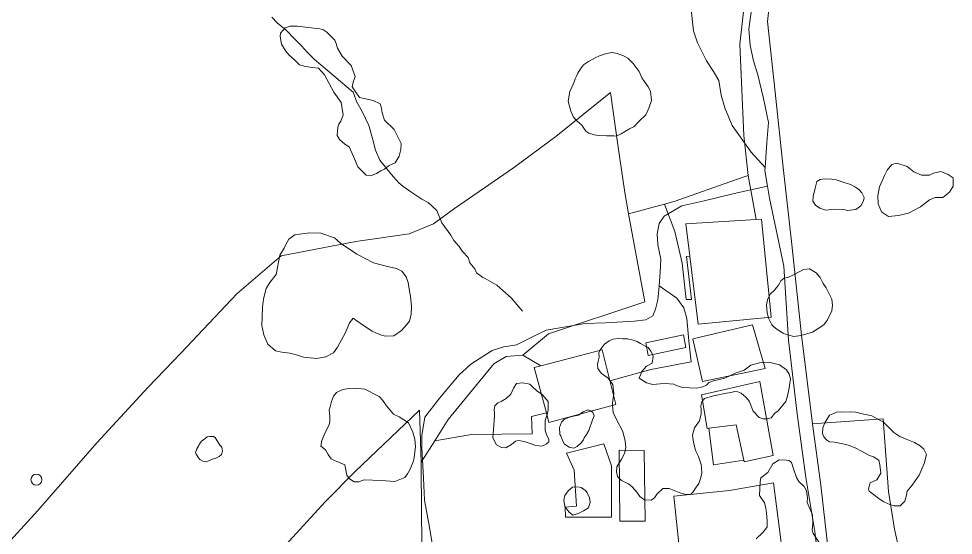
# Model space of a CAD drawing. Header units: metres. Extents: x 4652992 to 4879070, y 2074171 to 2309877.
# Drawn here: x 4653770.2 to 4653901.1, y 2308102.3 to 2308174.6 of the extents above; entities that cross this region are included whole.
import ezdxf

# ---------------------------------------------------------------- set-up
doc = ezdxf.new("R2010")
doc.units = ezdxf.units.M
doc.header["$MEASUREMENT"] = 0
doc.linetypes.add('DGN Style 3', pattern=[92.779933, 66.271381, -26.508552])
doc.layers.get('0').update_dxf_attribs({"color": 4, "lineweight": 0})
for name, color, linetype, lineweight in [('Level 1', 2, 'Continuous', 0), ('Level 20', 30, 'DGN Style 3', 0), ('Level 30', 5, 'Continuous', 0), ('Level 31', 38, 'Continuous', 0), ('Level 35', 4, 'Continuous', 0), ('Level 37', 3, 'Continuous', 0), ('Level 40', 1, 'Continuous', 0), ('Level 49', 1, 'Continuous', 0), ('Level 61', 4, 'Continuous', 0)]:
    doc.layers.add(name, color=color, linetype=linetype, lineweight=lineweight)

# ---------------------------------------------------------------- blocks, each defined once
blk = doc.blocks.new('POSTE')
at = {"color": 0, "linetype": 'ByBlock', "lineweight": -2}
blk.add_circle((0, 0), 0.770001, dxfattribs=at)

msp = doc.modelspace()

# ---------------------------------------------------------------- linework, layer by layer
at = {"layer": 'Level 1'}
msp.add_polyline3d([(4653840.753667, 2308133.649322, 1356), (4653839.172467, 2308135.533005, 1355), (4653838.009788, 2308136.546092, 1354.401936), (4653837.153233, 2308137.295589, 1354), (4653835.55287, 2308138.234169, 1353.24107), (4653835.228053, 2308138.346878, 1353), (4653834.324677, 2308139.039677, 1352.102196), (4653834.095375, 2308139.568171, 1352), (4653833.384315, 2308140.43559, 1351.377535), (4653833.179983, 2308141.178004, 1351), (4653832.3736, 2308142.025221, 1350.210744), (4653831.884485, 2308142.686935, 1350), (4653831.157761, 2308143.555695, 1349.417473), (4653830.749522, 2308144.281959, 1349), (4653829.492151, 2308146.039174, 1348), (4653828.752007, 2308147.751534, 1347), (4653827.554819, 2308148.876703, 1346), (4653826.654034, 2308149.33431, 1345.392623), (4653825.137429, 2308150.379159, 1345), (4653824.019407, 2308151.134126, 1344.355812), (4653823.429162, 2308151.61483, 1344), (4653822.390189, 2308152.810213, 1343), (4653820.80306, 2308154.797656, 1342), (4653820.183014, 2308156.185982, 1341), (4653819.740819, 2308157.808736, 1340), (4653819.259788, 2308159.621894, 1339), (4653818.306523, 2308161.61701, 1338), (4653817.587143, 2308162.905777, 1337), (4653817.03424, 2308164.315657, 1336), (4653815.290422, 2308165.795843, 1335), (4653813.43028, 2308167.368419, 1334), (4653811.622206, 2308168.892146, 1333), (4653810.676525, 2308169.855562, 1332), (4653809.79354, 2308170.776494, 1331), (4653808.843288, 2308171.767246, 1330), (4653807.685272, 2308172.99995, 1329), (4653806.412895, 2308173.991682, 1328), (4653805.672446, 2308174.801143, 1327)], dxfattribs=at)
at = {"layer": 'Level 20', "linetype": 'Continuous'}
for points in [[(4653864.329721, 2308176.318311, 1355.439717), (4653864.741544, 2308172.905829, 1355.649717), (4653865.306543, 2308171.21725, 1355.649717), (4653866.55929, 2308168.670474, 1356.279717), (4653867.523018, 2308167.211762, 1356.559717), (4653868.290321, 2308165.943096, 1356.769717), (4653868.591144, 2308163.862448, 1356.979717), (4653869.100043, 2308162.132496, 1357.259717), (4653870.149225, 2308159.662465, 1357.399717), (4653872.798887, 2308155.902381, 1357.679717), (4653874.747961, 2308153.741217, 1357.602695)], [(4653890.15609, 2308036.06165, 1365.5377), (4653886.794559, 2308054.385483, 1364.0497), (4653885.902889, 2308060.42792, 1363.4197), (4653885.343992, 2308066.227416, 1363.0697), (4653884.468388, 2308075.015017, 1362.5797), (4653883.678445, 2308082.02782, 1361.8797), (4653882.91523, 2308092.496971, 1361.1797), (4653881.697805, 2308102.796532, 1360.6197), (4653880.469526, 2308110.382832, 1360.0597), (4653879.254138, 2308119.288309, 1359.5697), (4653878.04517, 2308129.617033, 1358.5197), (4653877.374437, 2308139.952965, 1357.8897), (4653875.361817, 2308149.469884, 1357.6797), (4653875.086484, 2308151.132472, 1357.6497), (4653874.719556, 2308153.348156, 1357.6097), (4653874.747961, 2308153.741217, 1357.6027), (4653875.002703, 2308157.266335, 1357.5397), (4653875.232847, 2308160.040828, 1357.3997), (4653874.518803, 2308163.403364, 1357.1197), (4653873.74887, 2308166.730966, 1356.7697), (4653873.132335, 2308168.699459, 1356.2797), (4653872.664614, 2308170.850057, 1355.7197), (4653872.452415, 2308173.17039, 1355.3697), (4653872.900784, 2308176.157705, 1355.3697)], [(4653875.086484, 2308151.132472, 1357.649709), (4653870.41931, 2308150.110223, 1357.469717), (4653866.040543, 2308149.05457, 1357.259717), (4653863.104069, 2308148.376712, 1357.049717), (4653860.613681, 2308146.946882, 1356.909717), (4653859.934104, 2308145.903225, 1357.189717), (4653859.647862, 2308144.487511, 1357.609717), (4653859.745124, 2308142.957387, 1357.609717), (4653860.148072, 2308140.927354, 1357.609717), (4653860.056978, 2308139.095966, 1357.609717), (4653859.898487, 2308137.177736, 1357.609717), (4653859.853693, 2308136.635592, 1357.609717), (4653859.712681, 2308135.241279, 1357.609717), (4653859.421988, 2308133.957253, 1357.749717), (4653859.030926, 2308133.024773, 1357.959717), (4653858.063128, 2308132.42736, 1358.169717), (4653856.410867, 2308132.271659, 1358.239717), (4653852.402384, 2308132.04121, 1358.169717), (4653849.566844, 2308131.949893, 1357.959717), (4653844.1014, 2308131.003348, 1357.329717), (4653842.366329, 2308130.155284, 1357.189717), (4653839.916517, 2308128.960497, 1356.979717), (4653838.155541, 2308128.658751, 1356.839717), (4653836.532996, 2308128.129192, 1356.699717), (4653833.534091, 2308126.233365, 1356.559717), (4653831.894652, 2308124.73837, 1356.559717), (4653829.199208, 2308121.52699, 1356.419717), (4653827.077242, 2308118.832736, 1356.419717), (4653826.662884, 2308116.265989, 1356.699717), (4653826.672467, 2308114.544461, 1356.909717), (4653826.919537, 2308110.26632, 1357.819717), (4653827.048094, 2308107.203419, 1357.889717), (4653827.663542, 2308103.931848, 1358.169717), (4653828.177276, 2308100.909986, 1358.169717)], [(4653853.020274, 2308123.889797, 1358.1159), (4653858.767181, 2308125.479808, 1358.1159), (4653864.373788, 2308126.555603, 1358.1159), (4653864.04774, 2308129.495838, 1357.9159), (4653863.805631, 2308132.605749, 1357.7159), (4653863.37977, 2308134.11512, 1357.6159), (4653862.384653, 2308135.454529, 1357.6159), (4653859.898487, 2308137.177736, 1357.6097)]]:
    msp.add_polyline3d(points, dxfattribs=at)
at = {"layer": 'Level 30', "color": 1}
for points in [[(4653875.597075, 2308132.815227, 1359.923129), (4653865.367949, 2308131.812068, 1359.643129), (4653864.202266, 2308141.372925, 1359.738353), (4653863.654145, 2308145.868583, 1359.783129), (4653873.481407, 2308146.486989, 1359.978157), (4653874.235793, 2308146.534461, 1359.993129), (4653875.597075, 2308132.815227, 1359.923129)], [(4653874.768314, 2308125.621072, 1359.853129), (4653865.972983, 2308123.799056, 1359.993129), (4653864.636337, 2308129.792949, 1359.853129), (4653873.007265, 2308131.727347, 1359.853129), (4653874.768314, 2308125.621072, 1359.853129)], [(4653853.844849, 2308120.576925, 1359.713129), (4653844.473534, 2308118.095363, 1359.923129), (4653844.120136, 2308119.422267, 1359.874759), (4653842.427785, 2308125.77655, 1359.643129), (4653843.327443, 2308126.008404, 1359.656369), (4653851.940468, 2308128.228099, 1359.783129), (4653853.844849, 2308120.576925, 1359.713129)], [(4653877.190655, 2308099.811733, 1362.583129), (4653870.716793, 2308099.01341, 1362.583129), (4653870.676878, 2308099.381756, 1362.583129), (4653862.922623, 2308098.879927, 1362.443129), (4653861.946727, 2308107.752114, 1362.653128), (4653869.756581, 2308108.572904, 1362.863129), (4653875.936644, 2308109.60695, 1362.723129), (4653877.190655, 2308099.811733, 1362.583129)]]:
    msp.add_polyline3d(points, dxfattribs=at)
at = {"layer": 'Level 31', "elevation": 1360.553129, "flags": 128}
msp.add_lwpolyline([(4653857.81375, 2308114.136512), (4653857.932262, 2308104.246205), (4653854.391451, 2308104.269414), (4653854.302342, 2308114.195658), (4653857.81375, 2308114.136512)], dxfattribs=at)
at = {"layer": 'Level 31'}
for points in [[(4653863.650868, 2308128.554475, 1360.063128), (4653858.367171, 2308127.432092, 1360.343128), (4653858.057223, 2308129.239197, 1360.413129), (4653863.329803, 2308130.352139, 1360.063128), (4653863.650868, 2308128.554475, 1360.063128)], [(4653874.022002, 2308123.824749, 1360.903128), (4653875.878208, 2308113.444246, 1361.393129), (4653871.813162, 2308112.576531, 1362.653128), (4653871.766024, 2308112.793354, 1362.650191), (4653870.689921, 2308117.743169, 1362.583129), (4653866.850086, 2308117.25722, 1361.591131), (4653866.625567, 2308117.228806, 1361.533129), (4653865.836586, 2308121.942466, 1361.323128), (4653874.022002, 2308123.824749, 1360.903128)], [(4653853.245482, 2308104.836385, 1360.915942), (4653846.808332, 2308104.801519, 1360.815941), (4653846.740482, 2308106.226191, 1360.815941), (4653848.315407, 2308106.340597, 1360.815941), (4653848.028916, 2308111.406964, 1360.815941), (4653846.933189, 2308113.766277, 1361.315941), (4653852.158528, 2308115.073825, 1361.315941), (4653853.238887, 2308111.995625, 1361.315941), (4653853.245482, 2308104.836385, 1360.915942)]]:
    msp.add_polyline3d(points, dxfattribs=at)
at = {"layer": 'Level 35', "extrusion": (-0.2270761627597706, -0.0305930005729467, 0.9733963656302822), "elevation": -1126069.150807, "flags": 128}
msp.add_lwpolyline([(-1666064.161552, 4789792.001239), (-1666064.092167, 4789787.608467), (-1666069.241822, 4789787.608467)], dxfattribs=at)
at = {"layer": 'Level 35'}
msp.add_polyline3d([(4653881.415708, 2308117.871491, 1360.409717), (4653882.540521, 2308109.287465, 1360.969717), (4653884.66668, 2308090.729621, 1361.879717), (4653886.356194, 2308077.967434, 1362.789717), (4653887.838176, 2308066.409332, 1363.629717), (4653899.808059, 2308071.236665, 1360.759717), (4653897.245066, 2308082.7282, 1360.129717), (4653895.061472, 2308093.187817, 1359.639717), (4653892.87245, 2308103.166777, 1358.659717), (4653892.024859, 2308108.395018, 1358.869717), (4653891.276514, 2308118.59039, 1359.359717), (4653881.415708, 2308117.871491, 1360.409717)], dxfattribs=at)
at = {"layer": 'Level 37'}
for points in [[(4653872.389515, 2308152.648021, 1358.9994), (4653871.793244, 2308158.263576, 1358.6494), (4653871.195089, 2308171.025978, 1357.6694), (4653872.76957, 2308184.703218, 1355.5694), (4653874.301049, 2308195.845704, 1353.137092), (4653878.035989, 2308213.545269, 1348.537091), (4653882.119909, 2308230.383135, 1344.537091), (4653883.354801, 2308235.173719, 1343.337091), (4653875.568139, 2308233.793298, 1341.937092), (4653868.827048, 2308231.420019, 1338.937092), (4653871.417309, 2308236.165759, 1338.937092), (4653880.512022, 2308253.750315, 1338.137092), (4653889.683669, 2308271.054004, 1336.537091)], [(4653881.415708, 2308117.871491, 1360.4097), (4653879.840379, 2308130.314016, 1359.5697), (4653878.506274, 2308142.979809, 1358.8697), (4653877.236825, 2308154.190959, 1358.6597), (4653876.148765, 2308164.289186, 1357.8197), (4653875.072713, 2308174.199015, 1355.9297), (4653876.087353, 2308182.920125, 1355.6497), (4653878.297916, 2308195.156488, 1352.937092), (4653883.402914, 2308218.226462, 1347.737092), (4653887.405376, 2308235.742601, 1343.537091), (4653892.006002, 2308235.534537, 1342.737092), (4653898.17036, 2308235.206411, 1340.137092)], [(4653855.605415, 2308147.283453, 1358.859387), (4653855.123716, 2308150.26497, 1358.719387), (4653854.129381, 2308156.946815, 1358.229387), (4653853.086958, 2308164.25079, 1355.779387), (4653845.44546, 2308158.086155, 1355.359387), (4653839.490249, 2308153.731804, 1353.959387), (4653831.226697, 2308148.043681, 1349.549387), (4653828.288064, 2308145.885523, 1349.759387), (4653824.911476, 2308144.49404, 1349.969387), (4653817.421554, 2308143.427078, 1350.179387), (4653806.971177, 2308141.401314, 1349.829387), (4653800.743444, 2308136.075972, 1347.099387), (4653792.947543, 2308127.825599, 1344.859387), (4653788.325531, 2308123.037554, 1345.419387), (4653781.165962, 2308115.227154, 1347.239387), (4653772.901459, 2308105.746867, 1346.329387), (4653767.561612, 2308099.969136, 1345.349387), (4653759.741413, 2308091.230669, 1343.529387), (4653754.030682, 2308083.686163, 1341.639387), (4653752.08669, 2308080.543177, 1340.449387), (4653748.150108, 2308072.637508, 1337.229387), (4653744.835212, 2308065.984652, 1334.112745)], [(4653840.814893, 2308127.504646, 1358.579387), (4653844.393622, 2308130.497566, 1358.719387), (4653857.901916, 2308134.944788, 1359.139387), (4653855.605415, 2308147.283453, 1358.859387), (4653860.662795, 2308148.640274, 1358.697731), (4653862.175202, 2308149.046031, 1358.649387), (4653870.619573, 2308152.02795, 1358.999387), (4653872.389515, 2308152.648021, 1358.999387), (4653873.481407, 2308146.486989, 1358.999387)], [(4653833.202818, 2308076.190697, 1361.379387), (4653832.272241, 2308077.755375, 1361.088981), (4653829.165269, 2308082.979461, 1360.119387), (4653827.349747, 2308086.799587, 1359.839387), (4653826.83008, 2308092.309244, 1359.769387), (4653826.617962, 2308105.101532, 1359.349387), (4653826.585513, 2308112.50764, 1358.579387), (4653828.48903, 2308115.520558, 1358.64989), (4653830.365373, 2308118.490465, 1358.719387), (4653836.746075, 2308126.299409, 1358.579387), (4653838.465672, 2308127.293997, 1358.719387), (4653840.814893, 2308127.504646, 1358.579387), (4653843.327443, 2308126.008404, 1358.798508)], [(4653806.312367, 2308065.377403, 1358.649387), (4653792.700538, 2308062.067944, 1355.429387), (4653784.165482, 2308061.921945, 1353.049387), (4653784.22173, 2308065.430846, 1353.539387), (4653786.303587, 2308069.346467, 1354.449387), (4653790.374322, 2308076.008414, 1355.219387), (4653793.824785, 2308081.164201, 1355.989387), (4653797.858314, 2308087.085825, 1356.409387), (4653801.337389, 2308092.706161, 1356.479387), (4653805.071099, 2308098.151429, 1356.619387), (4653813.139464, 2308106.965509, 1356.899387), (4653817.352798, 2308111.221569, 1356.759387), (4653826.34167, 2308119.807042, 1357.459387), (4653826.585513, 2308112.50764, 1358.579387)], [(4653828.48903, 2308115.520558, 1358.64989), (4653833.639421, 2308116.382429, 1358.719387), (4653842.10314, 2308116.468042, 1359.489387), (4653842.011881, 2308118.932595, 1359.419387), (4653844.120136, 2308119.422267, 1359.419387)]]:
    msp.add_polyline3d(points, dxfattribs=at)
at = {"layer": 'Level 40', "color": 3, "flags": 128}
for points, elevation in [([(4653847.179087, 2308163.068878), (4653847.380672, 2308164.405036), (4653847.948001, 2308165.611499), (4653848.157511, 2308166.153796), (4653848.395518, 2308166.649474), (4653848.513728, 2308166.976692), (4653848.891052, 2308167.556813), (4653849.305838, 2308168.127689), (4653850.011382, 2308168.587308), (4653850.931135, 2308169.112884), (4653851.554305, 2308169.394798), (4653852.541518, 2308169.705737), (4653853.333993, 2308169.866705), (4653854.017225, 2308169.737884), (4653854.926754, 2308169.394934), (4653855.518661, 2308169.051108), (4653856.292014, 2308168.306302), (4653857.134431, 2308167.188248), (4653857.479403, 2308166.311567), (4653857.801687, 2308165.836323), (4653858.369755, 2308165.063034), (4653858.693603, 2308164.4291), (4653858.818603, 2308163.131698), (4653858.446234, 2308162.075556), (4653858.02586, 2308161.149962), (4653857.082753, 2308160.194731), (4653856.352181, 2308159.464198), (4653856.129048, 2308159.3608), (4653855.766647, 2308159.172934), (4653855.209581, 2308158.835063), (4653854.568617, 2308158.478245), (4653853.89914, 2308158.168012), (4653853.544079, 2308158.176238), (4653852.516313, 2308158.191695), (4653851.459993, 2308158.253755), (4653850.805169, 2308158.335751), (4653850.064831, 2308158.557564), (4653849.622616, 2308158.864363), (4653849.063226, 2308159.675111), (4653848.375052, 2308160.28003), (4653847.902705, 2308160.792241), (4653847.548559, 2308161.631706), (4653847.179087, 2308163.068878)], 1359.484971), ([(4653875.697509, 2308131.735131), (4653875.206423, 2308132.672853), (4653875.041832, 2308133.479328), (4653874.935067, 2308134.526958), (4653875.108549, 2308135.250389), (4653875.166376, 2308135.491532), (4653875.509906, 2308136.071029), (4653876.046606, 2308136.603044), (4653876.40372, 2308137.02597), (4653876.617984, 2308137.279722), (4653876.807084, 2308137.641791), (4653876.973053, 2308137.907406), (4653877.415165, 2308138.258345), (4653877.955875, 2308138.380768), (4653878.71081, 2308138.756915), (4653879.525559, 2308139.169398), (4653880.112455, 2308139.484683), (4653880.954327, 2308139.584074), (4653881.887244, 2308138.99727), (4653882.447501, 2308138.348924), (4653882.864946, 2308137.531467), (4653883.328622, 2308136.9069), (4653884.078472, 2308135.344036), (4653884.183133, 2308134.501405), (4653884.094712, 2308133.706225), (4653883.481396, 2308132.427318), (4653882.958516, 2308131.738849), (4653881.379633, 2308130.697019), (4653880.611232, 2308130.477257), (4653880.118893, 2308130.342865), (4653879.470129, 2308130.195819), (4653878.736333, 2308130.120707), (4653878.108612, 2308130.274859), (4653877.72231, 2308130.369725), (4653877.262549, 2308130.584763), (4653876.462701, 2308131.087592), (4653875.952577, 2308131.519281), (4653875.697509, 2308131.735131)], 1366.743533), ([(4653836.596428, 2308115.94586), (4653836.71551, 2308117.071018), (4653836.86267, 2308118.942112), (4653836.870014, 2308119.392003), (4653836.793699, 2308119.912573), (4653836.907453, 2308120.386589), (4653837.31768, 2308120.838166), (4653837.766053, 2308121.029451), (4653838.46134, 2308121.411169), (4653839.118449, 2308122.053144), (4653839.513224, 2308122.859741), (4653839.921379, 2308123.512489), (4653840.808625, 2308123.64634), (4653841.817607, 2308123.449248), (4653842.213032, 2308123.001075), (4653842.798452, 2308122.506351), (4653843.526348, 2308121.976727), (4653844.35323, 2308121.021444), (4653844.376674, 2308119.861623), (4653844.251592, 2308119.340316), (4653843.965299, 2308118.356721), (4653843.925851, 2308117.563544), (4653843.931888, 2308116.959938), (4653844.150655, 2308116.404594), (4653844.477794, 2308115.672191), (4653844.457064, 2308115.37621), (4653844.069747, 2308115.019456), (4653843.456302, 2308114.768232), (4653842.626064, 2308114.871142), (4653841.698767, 2308115.198529), (4653840.997574, 2308115.420384), (4653840.226099, 2308115.559083), (4653839.80054, 2308115.462541), (4653839.23647, 2308114.998435), (4653838.423449, 2308114.545067), (4653837.830541, 2308114.589832), (4653837.1158, 2308114.965536), (4653836.596428, 2308115.94586)], 1362.284971), ([(4653845.99813, 2308116.391403), (4653845.956496, 2308117.35158), (4653846.226655, 2308118.099677), (4653846.596322, 2308118.50673), (4653847.202376, 2308118.765393), (4653847.926601, 2308118.949856), (4653848.597734, 2308119.102078), (4653849.254967, 2308119.574326), (4653849.90374, 2308119.822462), (4653850.331824, 2308119.717571), (4653850.633288, 2308119.462778), (4653850.797889, 2308119.015366), (4653850.736396, 2308118.759044), (4653850.568791, 2308118.438254), (4653850.08165, 2308116.974478), (4653849.756677, 2308116.375593), (4653849.419636, 2308115.915351), (4653849.30508, 2308115.626777), (4653848.978281, 2308115.209246), (4653848.406667, 2308114.715952), (4653847.982164, 2308114.458024), (4653847.297137, 2308114.625755), (4653846.673588, 2308115.049849), (4653846.390744, 2308115.57147), (4653846.138649, 2308116.22128), (4653845.99813, 2308116.391403)], 1362.284971), ([(4653794.972242, 2308113.894169), (4653795.130865, 2308114.384313), (4653795.414064, 2308114.842308), (4653795.532125, 2308115.04419), (4653795.658155, 2308115.27721), (4653795.846473, 2308115.494153), (4653796.089111, 2308115.663882), (4653796.331749, 2308115.833611), (4653796.621468, 2308116.057577), (4653796.964777, 2308116.101736), (4653797.502913, 2308116.128798), (4653797.728152, 2308115.971072), (4653797.867197, 2308115.736012), (4653798.384989, 2308114.905281), (4653798.67177, 2308114.598902), (4653798.77023, 2308114.075593), (4653798.611587, 2308113.585462), (4653798.274799, 2308113.307279), (4653797.712052, 2308113.054228), (4653797.501297, 2308113.009051), (4653796.876267, 2308112.772076), (4653796.454026, 2308112.549144), (4653795.978926, 2308112.638577), (4653795.574803, 2308112.875648), (4653795.40461, 2308113.118726), (4653795.041043, 2308113.644063), (4653794.972242, 2308113.894169)], 1353.642636), ([(4653849.840195, 2308108.227425), (4653850.168169, 2308107.512837), (4653850.249111, 2308106.904009), (4653850.021423, 2308106.144136), (4653849.330461, 2308105.724126), (4653848.596586, 2308105.314588), (4653847.817978, 2308105.097217), (4653847.24652, 2308105.554175), (4653846.704033, 2308106.321256), (4653846.556009, 2308107.218435), (4653846.710041, 2308107.860467), (4653847.184843, 2308108.514639), (4653847.757495, 2308109.008909), (4653848.452154, 2308109.065492), (4653848.977058, 2308108.982359), (4653849.634228, 2308108.504375), (4653849.840195, 2308108.227425)], 1362.415942)]:
    msp.add_lwpolyline(points, dxfattribs=dict(at, elevation=elevation))
at = {"layer": 'Level 40', "color": 3}
for points in [[(4653812.186524, 2308167.653087, 1336.684971), (4653811.323274, 2308167.766744, 1336.684971), (4653810.366544, 2308167.903383, 1336.684971), (4653809.525572, 2308168.110184, 1336.684971), (4653808.854299, 2308168.817737, 1336.684971), (4653808.031639, 2308169.513225, 1336.684971), (4653807.618302, 2308170.058746, 1336.684971), (4653807.014058, 2308171.045789, 1336.684971), (4653806.817183, 2308172.080612, 1336.684971), (4653806.882296, 2308172.557794, 1336.684971), (4653807.504165, 2308173.292551, 1336.684971), (4653808.212264, 2308173.562196, 1336.684971), (4653809.202668, 2308173.565091, 1336.684971), (4653811.520813, 2308173.270743, 1337.484971), (4653812.383073, 2308173.157076, 1337.484971), (4653812.803019, 2308173.053737, 1337.484971), (4653813.364918, 2308172.718449, 1337.484971), (4653814.481467, 2308171.606397, 1337.484971), (4653814.660894, 2308171.118975, 1337.484971), (4653814.853471, 2308170.480567, 1337.484971), (4653815.505063, 2308169.334062, 1338.684971), (4653816.762475, 2308168.022933, 1340.684971), (4653817.336323, 2308166.492505, 1341.484971), (4653817.043731, 2308165.683088, 1341.484971), (4653816.888306, 2308165.035791, 1341.484971), (4653817.925341, 2308163.576961, 1343.084971), (4653819.83464, 2308163.125251, 1344.684971), (4653820.852082, 2308162.680116, 1344.684971), (4653820.994478, 2308162.255233, 1344.684971), (4653821.12975, 2308161.393506, 1344.684971), (4653821.427546, 2308160.394368, 1344.684971), (4653822.773283, 2308159.076358, 1345.484971), (4653823.76321, 2308157.106611, 1347.084971), (4653823.714033, 2308156.293193, 1347.084971), (4653823.482857, 2308155.330264, 1347.084971), (4653822.918742, 2308154.40057, 1347.084971), (4653821.993772, 2308153.996547, 1347.084971), (4653821.44772, 2308153.547965, 1347.084971), (4653820.945692, 2308153.2828, 1347.084971), (4653820.318626, 2308152.90265, 1347.084971), (4653819.461544, 2308152.578981, 1347.084971), (4653818.852535, 2308152.680006, 1347.084971), (4653817.697269, 2308153.865402, 1346.684971), (4653817.104793, 2308155.28178, 1345.884971), (4653816.469113, 2308156.641991, 1344.684971), (4653815.878007, 2308157.030923, 1344.684971), (4653815.157454, 2308157.695374, 1344.684971), (4653814.7952, 2308158.223057, 1344.684971), (4653814.886801, 2308159.419075, 1344.684971), (4653815.032437, 2308159.821951, 1344.684971), (4653815.327637, 2308160.236803, 1344.684971), (4653815.641004, 2308161.134586, 1344.684971), (4653815.368294, 2308162.881584, 1341.884971), (4653814.330175, 2308164.324922, 1341.084971), (4653813.706882, 2308165.538803, 1340.684971), (4653813.057135, 2308166.740239, 1338.684971), (4653812.186524, 2308167.653087, 1336.684971)], [(4653890.605736, 2308148.66287, 1354.16368), (4653890.522256, 2308149.78051, 1354.16368), (4653890.799703, 2308151.075783, 1353.76368), (4653891.174461, 2308151.905631, 1353.76368), (4653891.487829, 2308152.662757, 1353.76368), (4653891.842694, 2308153.409654, 1353.76368), (4653892.507937, 2308154.167921, 1353.76368), (4653893.209943, 2308154.346306, 1353.76368), (4653894.655694, 2308153.907705, 1353.36368), (4653895.601924, 2308153.156941, 1352.56368), (4653896.674401, 2308152.672958, 1352.56368), (4653897.788282, 2308152.667069, 1352.16368), (4653898.319144, 2308152.981009, 1351.76368), (4653899.392252, 2308153.214857, 1350.56368), (4653900.394279, 2308152.791693, 1350.56368), (4653901.116252, 2308152.305185, 1350.56368), (4653901.106771, 2308151.160813, 1350.56368), (4653900.595433, 2308150.316402, 1350.56368), (4653899.667301, 2308149.574556, 1350.56368), (4653898.565405, 2308149.581137, 1350.56368), (4653897.790119, 2308149.238775, 1351.36368), (4653896.528934, 2308148.270093, 1351.76368), (4653894.831382, 2308147.361305, 1353.76368), (4653893.424915, 2308147.047632, 1354.16368), (4653892.029931, 2308146.908181, 1354.16368), (4653891.040918, 2308147.546469, 1354.16368), (4653890.605736, 2308148.66287, 1354.16368)], [(4653881.773131, 2308150.862183, 1359.943533), (4653881.98729, 2308151.809051, 1360.343533), (4653882.470603, 2308152.102497, 1360.343533), (4653883.102172, 2308152.153222, 1360.343533), (4653884.074875, 2308152.119953, 1360.343533), (4653884.720106, 2308152.012647, 1360.343533), (4653885.5369, 2308151.760002, 1360.343533), (4653886.731819, 2308151.36272, 1360.343533), (4653887.416055, 2308150.988079, 1360.343533), (4653887.905362, 2308150.661436, 1360.343533), (4653888.310924, 2308150.200782, 1360.343533), (4653888.621077, 2308149.557447, 1360.343533), (4653888.516057, 2308149.119403, 1360.343533), (4653888.183179, 2308148.37663, 1360.343533), (4653887.446773, 2308147.887785, 1360.343533), (4653886.281398, 2308147.762208, 1360.343533), (4653885.794095, 2308147.882127, 1360.343533), (4653884.51742, 2308147.938554, 1360.343533), (4653883.262884, 2308147.813213, 1359.943533), (4653882.396732, 2308148.077925, 1359.943533), (4653881.821114, 2308148.477486, 1359.943533), (4653881.438515, 2308149.035897, 1359.943533), (4653881.492811, 2308149.693139, 1359.943533), (4653881.773131, 2308150.862183, 1359.943533)], [(4653818.378968, 2308131.74104, 1356.684971), (4653817.587082, 2308132.317836, 1357.484971), (4653817.041355, 2308132.670235, 1359.484971), (4653816.541784, 2308132.002523, 1361.884971), (4653815.972988, 2308130.684199, 1363.884971), (4653814.863512, 2308128.619501, 1365.884971), (4653814.3063, 2308127.81987, 1365.884971), (4653813.23061, 2308127.251264, 1365.884971), (4653811.979218, 2308127.037732, 1365.884971), (4653810.096709, 2308127.238853, 1365.884971), (4653809.270601, 2308127.493255, 1365.884971), (4653808.186193, 2308127.758921, 1365.884971), (4653807.078119, 2308127.926343, 1365.884971), (4653806.178968, 2308128.094598, 1365.884971), (4653805.099851, 2308129.035273, 1365.884971), (4653804.521298, 2308130.321567, 1365.884971), (4653804.262154, 2308131.63368, 1365.884971), (4653804.287033, 2308132.824175, 1365.884971), (4653804.359113, 2308134.211206, 1365.884971), (4653804.470802, 2308135.328396, 1365.884971), (4653804.659602, 2308136.114519, 1365.884971), (4653804.885903, 2308136.839413, 1365.884971), (4653805.394113, 2308137.651235, 1365.884971), (4653806.243202, 2308138.795612, 1365.884971), (4653806.791556, 2308141.49965, 1364.284971), (4653807.385825, 2308142.448934, 1364.284971), (4653807.614746, 2308142.966378, 1364.284971), (4653808.06286, 2308143.742899, 1364.284971), (4653808.882598, 2308144.323886, 1364.284971), (4653809.534637, 2308144.424557, 1364.284971), (4653810.998678, 2308144.638743, 1364.284971), (4653812.502278, 2308144.582466, 1364.284971), (4653814.430862, 2308143.90045, 1364.284971), (4653815.284797, 2308143.179453, 1361.484971), (4653817.570828, 2308141.616585, 1360.284971), (4653819.88186, 2308140.42471, 1358.684971), (4653821.664767, 2308139.976024, 1357.484971), (4653823.131285, 2308139.643149, 1356.684971), (4653823.882314, 2308139.248016, 1356.684971), (4653824.487782, 2308138.4669, 1356.684971), (4653824.76979, 2308137.659734, 1356.684971), (4653824.956193, 2308136.454337, 1356.684971), (4653825.100376, 2308135.733717, 1356.684971), (4653825.238974, 2308134.329227, 1356.684971), (4653825.187712, 2308133.234861, 1356.684971), (4653824.948713, 2308132.239233, 1356.684971), (4653824.517724, 2308131.765064, 1356.684971), (4653823.841346, 2308130.929332, 1356.684971), (4653822.765521, 2308130.191463, 1356.684971), (4653821.545419, 2308130.174198, 1356.684971), (4653820.74649, 2308130.369998, 1356.684971), (4653819.695715, 2308130.838395, 1356.684971), (4653818.378968, 2308131.74104, 1356.684971)], [(4653852.760508, 2308124.260985, 1361.084971), (4653852.297288, 2308124.601106, 1361.084971), (4653851.801442, 2308124.994545, 1361.084971), (4653851.314033, 2308125.612487, 1361.084971), (4653851.275974, 2308126.210884, 1361.084971), (4653851.378645, 2308126.638835, 1361.084971), (4653851.522383, 2308127.237963, 1361.084971), (4653851.484325, 2308127.836363, 1361.084971), (4653851.672758, 2308128.243273, 1361.084971), (4653851.957219, 2308128.671937, 1361.084971), (4653852.274289, 2308129.047283, 1361.084971), (4653852.932572, 2308129.520161, 1361.084971), (4653853.443482, 2308129.757309, 1361.084971), (4653854.233976, 2308129.835233, 1361.084971), (4653854.811879, 2308129.784069, 1361.084971), (4653855.496036, 2308129.797448, 1361.084971), (4653856.26772, 2308129.608118, 1361.084971), (4653856.814762, 2308129.428596, 1361.084971), (4653857.288126, 2308129.131236, 1361.084971), (4653858.051276, 2308128.717482, 1361.084971), (4653858.373673, 2308128.547779, 1361.084971), (4653858.752812, 2308128.047033, 1361.084971), (4653858.948416, 2308127.727228, 1361.084971), (4653859.080628, 2308127.332372, 1361.084971), (4653858.945639, 2308126.361274, 1361.884971), (4653858.12736, 2308125.973729, 1361.884971), (4653857.492487, 2308125.198732, 1362.284971), (4653857.101944, 2308124.268781, 1363.484971), (4653858.12677, 2308123.605549, 1364.284971), (4653859.022632, 2308123.385873, 1364.284971), (4653860.042814, 2308123.496394, 1364.284971), (4653860.733716, 2308123.552392, 1364.284971), (4653861.968858, 2308123.429831, 1364.284971), (4653862.332293, 2308123.250539, 1364.284971), (4653863.164863, 2308122.956204, 1364.284971), (4653865.129111, 2308122.861178, 1363.884971), (4653866.031758, 2308123.045756, 1363.884971), (4653866.540154, 2308123.281903, 1363.884971), (4653866.855644, 2308123.655562, 1363.884971), (4653867.502224, 2308123.902898, 1363.884971), (4653869.126376, 2308124.271229, 1363.884971), (4653869.994576, 2308124.689648, 1363.884971), (4653870.704125, 2308125.011664, 1363.884971), (4653871.828347, 2308125.40012, 1364.684971), (4653872.775526, 2308126.099727, 1367.884971), (4653873.981264, 2308126.405369, 1371.084971), (4653875.253419, 2308126.494564, 1371.084971), (4653876.760708, 2308126.162049, 1369.484971), (4653877.748668, 2308125.427702, 1369.484971), (4653878.102378, 2308124.849053, 1369.484971), (4653878.298867, 2308124.174867, 1369.484971), (4653878.170803, 2308123.267356, 1369.484971), (4653878.061209, 2308122.623577, 1369.484971), (4653877.868833, 2308121.82126, 1369.484971), (4653877.634175, 2308121.029309, 1369.484971), (4653876.605878, 2308119.699376, 1369.084971), (4653876.116022, 2308119.393951, 1364.684971), (4653875.618648, 2308118.735562, 1363.484971), (4653875.087982, 2308118.59496, 1363.484971), (4653874.502613, 2308118.603121, 1363.484971), (4653873.905208, 2308118.74959, 1363.484971), (4653873.087216, 2308119.672091, 1363.484971), (4653872.58476, 2308120.968479, 1363.484971), (4653872.412256, 2308121.191274, 1363.484971), (4653872.067244, 2308121.636872, 1363.484971), (4653871.423473, 2308122.15575, 1363.484971), (4653870.931758, 2308122.366597, 1363.484971), (4653870.494729, 2308122.428658, 1363.484971), (4653869.963904, 2308122.28809, 1363.484971), (4653869.347694, 2308122.168454, 1363.484971), (4653867.539351, 2308121.81247, 1364.684971), (4653866.278335, 2308121.445959, 1364.684971), (4653865.889983, 2308120.955531, 1364.684971), (4653865.757325, 2308120.402401, 1364.684971), (4653865.795132, 2308119.807477, 1364.684971), (4653865.810731, 2308119.308099, 1364.684971), (4653865.565822, 2308118.286926, 1364.684971), (4653864.843581, 2308117.338112, 1363.884971), (4653864.598367, 2308116.315679, 1363.884971), (4653864.725164, 2308115.337404, 1363.884971), (4653864.979967, 2308114.327779, 1363.884971), (4653865.079123, 2308113.987758, 1363.884971), (4653865.415654, 2308113.318967, 1363.884971), (4653865.778013, 2308112.192833, 1363.884971), (4653865.846514, 2308111.725026, 1363.884971), (4653865.896382, 2308110.991169, 1363.884971), (4653865.75335, 2308110.394757, 1363.884971), (4653865.453466, 2308109.521026, 1363.884971), (4653864.981105, 2308108.869921, 1363.884971), (4653864.677608, 2308108.357874, 1363.884971), (4653864.329635, 2308108.037122, 1363.884971), (4653863.691373, 2308108.012945, 1363.884971), (4653862.96594, 2308108.190524, 1363.884971), (4653861.310008, 2308108.82142, 1363.884971), (4653860.405337, 2308108.817333, 1363.884971), (4653859.646097, 2308108.100981, 1363.884971), (4653859.279389, 2308107.514077, 1363.884971), (4653858.793041, 2308107.181995, 1363.884971), (4653857.855775, 2308107.230923, 1363.884971), (4653857.201641, 2308107.706799, 1363.884971), (4653856.801813, 2308108.300903, 1363.884971), (4653856.156054, 2308109.00033, 1363.884971), (4653855.64015, 2308109.487529, 1363.884971), (4653854.623932, 2308109.961859, 1363.884971), (4653854.075507, 2308110.502164, 1363.884971), (4653853.919751, 2308111.171945, 1363.884971), (4653853.997921, 2308111.874697, 1363.884971), (4653854.658186, 2308112.931211, 1363.884971), (4653855.076101, 2308113.731216, 1363.884971), (4653855.227627, 2308114.55133, 1363.884971), (4653855.133215, 2308115.476797, 1363.884971), (4653854.811498, 2308116.815171, 1363.084971), (4653853.942105, 2308118.473693, 1363.084971), (4653853.452598, 2308119.451938, 1363.084971), (4653853.37853, 2308120.463921, 1363.084971), (4653853.374914, 2308120.826202, 1363.084971), (4653853.585548, 2308122.108126, 1362.684971), (4653853.422583, 2308123.371384, 1361.884971), (4653852.760508, 2308124.260985, 1361.084971)], [(4653813.190156, 2308114.267387, 1359.084971), (4653812.501136, 2308114.758859, 1360.684971), (4653812.678007, 2308115.557964, 1362.284971), (4653813.217618, 2308116.837557, 1362.684971), (4653813.694798, 2308117.763897, 1363.484971), (4653813.801327, 2308118.20759, 1363.484971), (4653813.769227, 2308118.946188, 1363.484971), (4653813.711347, 2308119.795492, 1363.484971), (4653813.829712, 2308120.28848, 1363.484971), (4653814.007259, 2308121.027958, 1363.484971), (4653814.283707, 2308121.743215, 1363.484971), (4653814.722445, 2308122.262138, 1363.484971), (4653815.606208, 2308122.672073, 1363.484971), (4653816.430752, 2308122.835514, 1363.484971), (4653817.231589, 2308122.900361, 1363.484971), (4653818.663272, 2308122.758515, 1363.484971), (4653820.674543, 2308121.700749, 1362.684971), (4653821.223156, 2308121.148428, 1362.684971), (4653821.724367, 2308120.39874, 1362.684971), (4653822.211611, 2308119.809228, 1362.684971), (4653822.698841, 2308119.219735, 1362.684971), (4653823.504545, 2308118.865755, 1362.684971), (4653824.792386, 2308118.033247, 1361.884971), (4653825.409271, 2308116.733299, 1361.484971), (4653825.691363, 2308115.722255, 1361.484971), (4653825.763327, 2308114.710314, 1361.484971), (4653825.593786, 2308113.129472, 1361.484971), (4653825.463275, 2308112.585737, 1361.484971), (4653825.053552, 2308111.534629, 1361.484971), (4653824.639605, 2308110.903202, 1361.484971), (4653824.29895, 2308110.358505, 1361.484971), (4653822.907535, 2308109.809066, 1361.484971), (4653820.969527, 2308109.952253, 1359.484971), (4653818.603762, 2308110.041473, 1357.884971), (4653817.848304, 2308109.75255, 1357.884971), (4653817.214267, 2308109.749676, 1357.884971), (4653816.526105, 2308110.181036, 1357.884971), (4653816.172863, 2308110.688407, 1357.884971), (4653815.873487, 2308112.136865, 1358.684971), (4653814.45919, 2308112.748676, 1359.084971), (4653813.98527, 2308112.969642, 1359.084971), (4653813.556873, 2308113.599781, 1359.084971), (4653813.190156, 2308114.267387, 1359.084971)], [(4653882.812615, 2308116.526019, 1362.743533), (4653882.821783, 2308117.334751, 1363.143533), (4653883.097393, 2308118.029577, 1363.143533), (4653883.792898, 2308119.111526, 1363.143533), (4653884.457883, 2308119.38408, 1363.143533), (4653884.828438, 2308119.565471, 1363.143533), (4653885.47089, 2308119.516801, 1363.143533), (4653886.677423, 2308119.547577, 1363.143533), (4653887.435086, 2308119.525084, 1363.143533), (4653887.640989, 2308119.474577, 1363.143533), (4653888.155734, 2308119.348314, 1363.143533), (4653889.712201, 2308119.02097, 1363.143533), (4653891.363842, 2308118.063161, 1363.543533), (4653892.79976, 2308116.669431, 1363.943533), (4653893.646927, 2308116.119921, 1364.743533), (4653894.727057, 2308115.637781, 1364.743533), (4653895.677723, 2308115.296021, 1364.743533), (4653896.488806, 2308114.825579, 1364.743533), (4653896.967325, 2308114.328094, 1364.743533), (4653897.384369, 2308113.574173, 1364.743533), (4653897.038028, 2308112.355785, 1364.743533), (4653896.312129, 2308110.687361, 1364.743533), (4653895.362317, 2308109.302497, 1363.543533), (4653894.65308, 2308108.456106, 1361.543533), (4653894.531716, 2308107.72189, 1361.543533), (4653894.319551, 2308107.064482, 1361.543533), (4653893.67005, 2308106.405051, 1361.543533), (4653892.846932, 2308106.388384, 1361.543533), (4653892.240297, 2308106.59154, 1361.543533), (4653891.400423, 2308106.960972, 1361.543533), (4653890.88239, 2308107.306152, 1361.543533), (4653890.143461, 2308107.869173, 1361.543533), (4653889.352906, 2308108.444857, 1361.543533), (4653889.25991, 2308108.740519, 1361.543533), (4653889.307167, 2308109.165552, 1361.543533), (4653889.469964, 2308109.616852, 1361.543533), (4653890.392092, 2308110.045824, 1361.543533), (4653890.94873, 2308111.000914, 1361.543533), (4653890.820174, 2308112.165824, 1362.743533), (4653890.69836, 2308112.794929, 1362.743533), (4653889.93607, 2308113.25417, 1362.743533), (4653889.38191, 2308113.444487, 1362.743533), (4653888.271373, 2308114.043595, 1362.743533), (4653887.354453, 2308114.540778, 1362.743533), (4653886.400475, 2308114.883607, 1362.743533), (4653885.627817, 2308115.073021, 1362.743533), (4653884.482186, 2308115.299381, 1362.743533), (4653883.787801, 2308115.360629, 1362.743533), (4653883.361153, 2308115.628685, 1362.743533), (4653882.971509, 2308116.051144, 1362.743533), (4653882.812615, 2308116.526019, 1362.743533)], [(4653873.495907, 2308101.777747, 1370.684971), (4653874.456193, 2308102.697222, 1370.684971), (4653874.789609, 2308103.123584, 1370.684971), (4653875.058429, 2308103.473392, 1370.684971), (4653875.061795, 2308104.302114, 1373.084971), (4653874.926924, 2308105.388888, 1374.284971), (4653874.876168, 2308106.136171, 1374.284971), (4653874.674298, 2308106.828612, 1374.284971), (4653873.959737, 2308107.876288, 1374.284971), (4653874.047819, 2308109.810071, 1374.684971), (4653874.172569, 2308110.330333, 1374.684971), (4653875.128861, 2308111.05994, 1374.684971), (4653875.844177, 2308112.283053, 1374.284971), (4653876.715927, 2308112.850156, 1374.284971), (4653877.766839, 2308112.822193, 1374.284971), (4653878.114272, 2308112.73703, 1374.284971), (4653878.463525, 2308112.467722, 1374.284971), (4653878.710603, 2308111.580521, 1374.284971), (4653879.155835, 2308110.369234, 1374.284971), (4653879.486094, 2308109.829072, 1374.284971), (4653880.229783, 2308109.095774, 1374.284971), (4653880.549621, 2308108.51227, 1374.284971), (4653880.678624, 2308107.516321, 1374.284971), (4653880.663309, 2308106.87718, 1374.284971), (4653881.395279, 2308105.136603, 1374.284971), (4653881.461885, 2308103.880466, 1374.284971), (4653881.340762, 2308102.991739, 1374.284971), (4653881.464276, 2308102.548225, 1374.284971), (4653882.687183, 2308100.732795, 1375.484971)]]:
    msp.add_polyline3d(points, dxfattribs=at)
at = {"layer": 'Level 49'}
msp.add_polyline3d([(4653864.202266, 2308141.372925, 1358.550557), (4653863.755996, 2308141.298952, 1358.579387), (4653864.456132, 2308135.300975, 1358.719387), (4653863.703701, 2308135.28636, 1358.719387), (4653863.144536, 2308140.380277, 1358.649387), (4653862.088764, 2308144.827298, 1358.649387), (4653860.662795, 2308148.640274, 1358.697731)], dxfattribs=at)

# ---------------------------------------------------------------- block references
at = {"layer": 'Level 61', "zscale": 0.1}
msp.add_blockref('POSTE', (4653772.688993, 2308110.070956, 1343.004792), dxfattribs=at)

doc.saveas('drawing.dxf')
